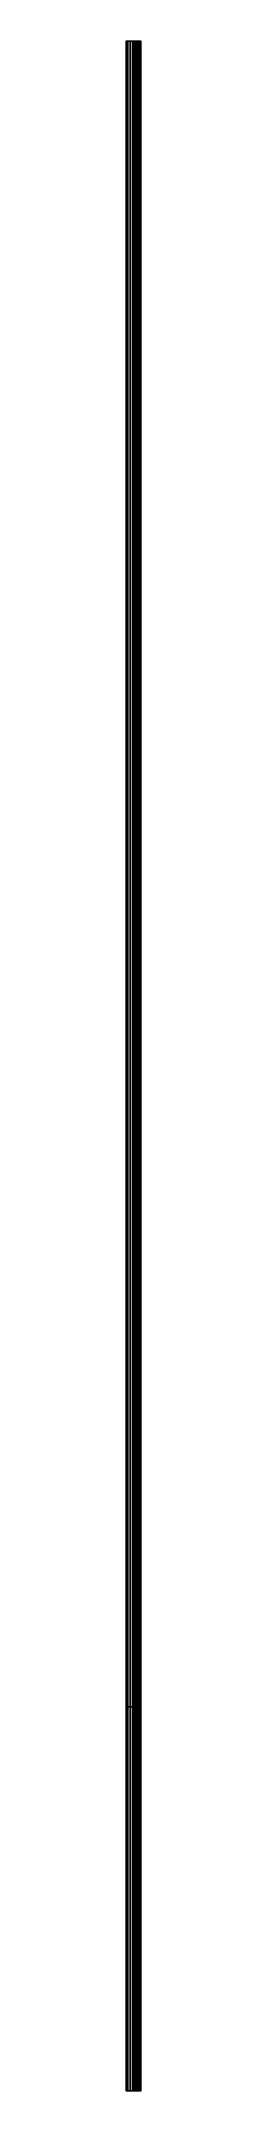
# Model space of a CAD drawing. Extents: x 2801 to 2843, y -1124 to 4876.
import ezdxf

# ---------------------------------------------------------------- set-up
doc = ezdxf.new("R2010")
doc.units = 0
doc.layers.get('0').update_dxf_attribs({"linetype": 'CONTINUOUS'})
doc.layers.add('LAYER1', color=1, linetype='CONTINUOUS')

msp = doc.modelspace()

# ---------------------------------------------------------------- linework, layer by layer
at = {"extrusion": (0, -1, 1e-16)}
msp.add_lwpolyline([(2832.3, 36, -0.414214), (2833.8, 34.5), (2833.8, 27.5, 1), (2836.6, 27.5), (2836.6, 34.5, -0.414214), (2838.1, 36), (2843.2, 36), (2843.2, 35, -0.414214), (2842.2, 34), (2839.2, 34, 0.414214), (2838.2, 33), (2838.2, 27.5, -0.267949), (2836.7, 24.9, 0.267949), (2836.5, 24.5), (2836.5, 19.5, 0.414214), (2838, 18), (2842.2, 18, -0.414214), (2843.2, 17), (2843.2, 1, -1), (2841.3, 1), (2841.3, 12), (2838.7, 13), (2838.7, 14), (2841.3, 14), (2841.3, 16.5), (2823.2, 16.5), (2823.2, 14), (2825.7, 14), (2825.7, 13), (2823.2, 12), (2823.2, 2.9, -1), (2821.3, 2.9), (2821.3, 18), (2821.3, 29.5), (2818.7, 30.5), (2818.7, 31.5), (2821.3, 31.5), (2821.3, 34), (2803.2, 34), (2803.2, 31.5), (2805.7, 31.5), (2805.7, 30.5), (2803.2, 29.5), (2803.2, 19.7, -1), (2801.7, 19.7), (2801.7, 34), (2800.5, 35.2), (2800.5, 38), (2801.7, 38), (2801.7, 36), (2804.2, 36), (2804.7, 35.5), (2819.7, 35.5), (2820.2, 36), (2822.7, 36), (2822.7, 18), (2832.5, 18, 0.414214), (2834, 19.5), (2834, 24.5, 0.267949), (2833.7, 24.9, -0.267949), (2832.2, 27.5), (2832.2, 34), (2831.7, 34, -0.414214), (2830.7, 35), (2830.7, 36)], format="xyb", close=True, dxfattribs=at)
msp.add_lwpolyline([(2832.3, 36, -0.414214), (2833.8, 34.5), (2833.8, 27.5, 1), (2836.6, 27.5), (2836.6, 34.5, -0.414214), (2838.1, 36), (2843.2, 36), (2843.2, 35, -0.414214), (2842.2, 34), (2839.2, 34, 0.414214), (2838.2, 33), (2838.2, 27.5, -0.267949), (2836.7, 24.9, 0.267949), (2836.5, 24.5), (2836.5, 19.5, 0.414214), (2838, 18), (2842.2, 18, -0.414214), (2843.2, 17), (2843.2, 1, -1), (2841.3, 1), (2841.3, 12), (2838.7, 13), (2838.7, 14), (2841.3, 14), (2841.3, 16.5), (2823.2, 16.5), (2823.2, 14), (2825.7, 14), (2825.7, 13), (2823.2, 12), (2823.2, 2.9, -1), (2821.3, 2.9), (2821.3, 18), (2821.3, 29.5), (2818.7, 30.5), (2818.7, 31.5), (2821.3, 31.5), (2821.3, 34), (2803.2, 34), (2803.2, 31.5), (2805.7, 31.5), (2805.7, 30.5), (2803.2, 29.5), (2803.2, 19.7, -1), (2801.7, 19.7), (2801.7, 34), (2800.5, 35.2), (2800.5, 38), (2801.7, 38), (2801.7, 36), (2804.2, 36), (2804.7, 35.5), (2819.7, 35.5), (2820.2, 36), (2822.7, 36), (2822.7, 18), (2832.5, 18, 0.414214), (2834, 19.5), (2834, 24.5, 0.267949), (2833.7, 24.9, -0.267949), (2832.2, 27.5), (2832.2, 34), (2831.7, 34, -0.414214), (2830.7, 35), (2830.7, 36)], format="xyb", close=True, dxfattribs=at)
at = {"layer": 'LAYER1'}
for p, q in [((2833.4, 4876, 35.6), (2831, -1124, 34.3)), ((2833.4, -1124, 35.6), (2833.4, 4876, 35.6)), ((2802, -1124, 19.2), (2801.7, -1124, 19.7))]:
    msp.add_line(p, q, dxfattribs=at)
for points in [[(2800.5, 4876, 35.2), (2801.7, 4876, 34), (2801.7, 4876, 38), (2800.5, 4876, 38)], [(2801.7, -1124, 38), (2800.5, -1124, 38), (2800.5, 4876, 38), (2801.7, 4876, 38)], [(2800.5, 4876, 35.2), (2801.7, 4876, 34), (2801.7, -1124, 26.9), (2801.7, -1124, 34)], [(2800.5, -1124, 35.2), (2800.5, -1124, 38), (2800.5, 4876, 38), (2800.5, 4876, 35.2)], [(2802.4, 4876, 36), (2801.7, 4876, 36), (2801.7, 4876, 19.7), (2802.4, 4876, 19)], [(2801.7, 4876, 36), (2801.7, 4876, 38), (2801.7, -1124, 38), (2801.7, -1124, 36)], [(2804.2, -1124, 36), (2801.7, -1124, 36), (2801.7, 4876, 36), (2804.2, 4876, 36)], [(2801.7, -1124, 34), (2801.7, -1124, 19.7), (2801.7, 4876, 19.7), (2801.7, 4876, 34)], [(2802.4, 4876, 19), (2802, 4876, 19.2), (2801.7, 4876, 19.7), (2802.4, 4876, 19.7)], [(2801.7, 4876, 19.7), (2802, 4876, 19.2), (2802, -1124, 19.2), (2801.7, -1124, 19.7)], [(2802, -1124, 19.2), (2802.1, -1124, 19.1), (2802, 4876, 19.2), (2801.7, 4876, 19.7)], [(2801.7, 4876, 19.7), (2803.1, 4876, 19.7), (2803.2, 4876, 34), (2801.7, 4876, 34)], [(2802, 4876, 19.2), (2802.4, 4876, 19), (2802.4, -1124, 19), (2802.1, -1124, 19.1)], [(2804.2, 4876, 34), (2802.4, 4876, 34), (2802.4, 4876, 36), (2804.2, 4876, 36)], [(2803.2, 4876, 34), (2803.2, 4876, 19.7), (2802.4, 4876, 19), (2802.4, 4876, 34)], [(2802.4, 4876, 19), (2802.4, 4876, 19), (2802.4, 4876, 19.7), (2803.2, 4876, 19.7)], [(2802.4, 4876, 19), (2803, 4876, 19.2), (2803.2, 4876, 19.7), (2802.4, 4876, 19)], [(2802.4, 4876, 19), (2803, 4876, 19.2), (2802.9, -1124, 19.2), (2802.7, -1124, 19.1)], [(2802.4, -1124, 19), (2802.7, -1124, 19.1), (2802.7, 4876, 19.1), (2802.4, 4876, 19)], [(2803.1, 4876, 19.3), (2803.2, 4876, 19.6), (2803.2, 4876, 19.7), (2803.1, 4876, 19.3)], [(2803.2, 4876, 29.5), (2805.7, 4876, 30.5), (2805.7, 4876, 31.5), (2803.2, 4876, 31.5)], [(2803.2, 4876, 31.5), (2805.7, 4876, 31.5), (2805.7, -1124, 31.5), (2803.2, -1124, 31.5)], [(2803.2, -1124, 19.7), (2803.2, -1124, 24.6), (2803.2, 4876, 24.6), (2803.2, 4876, 19.7)], [(2803.2, 4876, 24.6), (2803.2, 4876, 29.5), (2803.2, -1124, 29.5), (2803.2, -1124, 24.6)], [(2821.3, 4876, 34), (2803.2, 4876, 34), (2803.2, -1124, 34), (2821.3, -1124, 34)], [(2803.2, -1124, 29.5), (2805.7, -1124, 30.5), (2803.2, 4876, 29.5), (2805.7, 4876, 30.5)], [(2803.2, -1124, 31.5), (2803.2, -1124, 34), (2803.2, 4876, 34), (2803.2, 4876, 31.5)], [(2803.2, -1124, 34), (2820.2, -1124, 34), (2819.7, 4876, 34), (2804.7, 4876, 34)], [(2804.7, 4876, 35.5), (2804.2, 4876, 36), (2804.2, 4876, 34), (2804.7, 4876, 34)], [(2804.7, -1124, 35.5), (2804.2, -1124, 36), (2804.2, 4876, 36), (2804.7, 4876, 35.5)], [(2804.7, 4876, 34), (2804.2, 4876, 34), (2804.2, 4876, 36), (2804.7, 4876, 35.5)], [(2819.7, 4876, 34), (2819.7, 4876, 35.5), (2804.7, 4876, 35.5), (2804.7, 4876, 34)], [(2804.7, 4876, 35.5), (2812.2, 4876, 35.5), (2812.2, -1124, 35.5), (2804.7, -1124, 35.5)], [(2819.7, 4876, 34), (2819.7, 4876, 35.5), (2804.7, 4876, 35.5), (2804.7, 4876, 34)], [(2805.7, -1124, 30.5), (2805.7, -1124, 31.5), (2805.7, 4876, 31.5), (2805.7, 4876, 30.5)], [(2812.2, -1124, 35.5), (2819.7, -1124, 35.5), (2819.7, 4876, 35.5), (2812.2, 4876, 35.5)], [(2819.7, -1124, 35.5), (2812.2, -1124, 35.5), (2812.2, 4876, 35.5), (2819.7, 4876, 35.5)], [(2821.3, 4876, 29.5), (2821.3, 4876, 31.5), (2818.7, 4876, 31.5), (2818.7, 4876, 30.5)], [(2818.7, 4876, 30.5), (2818.7, 4876, 31.5), (2818.7, -1124, 31.5), (2818.7, -1124, 30.5)], [(2821.3, -1124, 29.5), (2818.7, -1124, 30.5), (2818.7, 4876, 30.5), (2821.3, 4876, 29.5)], [(2818.7, 4876, 31.5), (2821.3, 4876, 31.5), (2821.3, -1124, 31.5), (2818.7, -1124, 31.5)], [(2818.7, 4876, 30.5), (2821.3, 4876, 29.5), (2821.3, 4876, 31.5), (2818.7, 4876, 31.5)], [(2818.7, 4876, 30.5), (2818.7, 4876, 31.5), (2818.7, -1124, 31.5), (2818.7, -1124, 30.5)], [(2821.3, -1124, 29.5), (2818.7, -1124, 30.5), (2818.7, 4876, 30.5), (2821.3, 4876, 29.5)], [(2818.7, 4876, 31.5), (2821.3, 4876, 31.5), (2821.3, -1124, 31.5), (2818.7, -1124, 31.5)], [(2819.7, 4876, 34), (2819.7, 4876, 35.5), (2819.7, -1124, 35.5), (2819.6, -1124, 34)], [(2820.2, 4876, 34), (2819.7, 4876, 34), (2819.7, 4876, 35.5), (2820.2, 4876, 36)], [(2819.7, 4876, 35.5), (2820.2, 4876, 36), (2820.2, -1124, 36), (2819.7, -1124, 35.5)], [(2820.2, 4876, 34), (2819.7, 4876, 34), (2819.7, 4876, 35.5), (2820.2, 4876, 36)], [(2822.7, 4876, 34), (2822.7, 4876, 36), (2820.2, 4876, 36), (2820.2, 4876, 34)], [(2821.3, 4876, 2.6), (2821.2, 4876, 2.9), (2821.4, 4876, 2.9), (2821.3, 4876, 2.6)], [(2821.2, -1124, 2.9), (2821.3, -1124, 10.5), (2821.3, 4876, 10.5), (2821.2, 4876, 3)], [(2821.2, 4876, 2.9), (2823.2, 4876, 2.9), (2823.2, 4876, 10.5), (2821.3, 4876, 10.5)], [(2821.2, -1124, 2.9), (2821.3, -1124, 18), (2821.3, 4876, 18), (2821.2, 4876, 2.9)], [(2821.5, 4876, 2.3), (2821.2, 4876, 2.9), (2821.2, -1124, 2.9), (2821.3, -1124, 2.6)], [(2821.5, 4876, 2.3), (2821.3, 4876, 2.6), (2821.4, 4876, 2.9), (2821.7, 4876, 2.9)], [(2821.3, 4876, 10.5), (2823.2, 4876, 10.5), (2823.2, 4876, 18), (2821.3, 4876, 18)], [(2822.7, 4876, 18), (2821.3, 4876, 18), (2821.3, 4876, 34), (2822.7, 4876, 34)], [(2821.3, -1124, 18), (2821.3, -1124, 29.5), (2821.3, 4876, 29.5), (2821.3, 4876, 18)], [(2821.3, 4876, 18), (2822.7, 4876, 18), (2822.7, 4876, 34), (2821.3, 4876, 34)], [(2821.3, -1124, 2.6), (2821.5, -1124, 2.3), (2821.5, 4876, 2.3), (2821.8, 4876, 2)], [(2821.3, -1124, 31.5), (2821.3, -1124, 34), (2821.3, 4876, 34), (2821.3, 4876, 31.5)], [(2822.8, -1124, 2.2), (2823, -1124, 2.5), (2821.7, 4876, 2.9), (2821.4, 4876, 2.9)], [(2821.8, 4876, 2), (2821.5, 4876, 2.3), (2821.7, 4876, 2.9), (2822.1, 4876, 2.9)], [(2822.7, 4876, 36), (2821.5, 4876, 36), (2821.5, -1124, 36), (2822.7, -1124, 36)], [(2821.5, 4876, 2.3), (2821.8, 4876, 2), (2821.8, -1124, 2), (2822.2, -1124, 2)], [(2822.2, 4876, 2), (2821.8, 4876, 2), (2822.1, 4876, 2.9), (2822.2, 4876, 2.9)], [(2821.8, 4876, 2), (2822.2, 4876, 2), (2822.2, -1124, 2), (2821.8, -1124, 2)], [(2822.3, 4876, 2), (2822.2, 4876, 2), (2822.2, 4876, 2.9), (2822.6, 4876, 2.9)], [(2822.2, -1124, 2), (2822.6, -1124, 2.1), (2822.6, 4876, 2.1), (2822.2, 4876, 2)], [(2822.3, 4876, 2), (2822.3, 4876, 2), (2822.6, 4876, 2.9), (2823.2, 4876, 2.9)], [(2822.3, 4876, 2), (2822.3, 4876, 2), (2823.1, 4876, 2.9), (2823.1, 4876, 2.6)], [(2822.3, 4876, 2), (2822.3, 4876, 2), (2823.1, 4876, 2.6), (2822.6, 4876, 2.1)], [(2822.6, 4876, 2.1), (2822.9, 4876, 2.3), (2822.9, 4876, 2.4), (2822.6, 4876, 2.1)], [(2822.7, -1124, 18), (2822.7, -1124, 36), (2822.7, 4876, 36), (2822.7, 4876, 18)], [(2822.7, -1124, 18), (2832.5, -1124, 18), (2832.5, 4876, 18), (2822.7, 4876, 18)], [(2822.8, -1124, 2.2), (2822.7, -1124, 2.1), (2822.8, 4876, 2.2), (2823, 4876, 2.5)], [(2822.7, -1124, 18), (2822.7, -1124, 36), (2822.7, 4876, 36), (2822.7, 4876, 18)], [(2823.1, 4876, 2.9), (2823, 4876, 2.5), (2823, -1124, 2.5), (2822.8, -1124, 2.2)], [(2822.9, 4876, 2.3), (2823.1, 4876, 2.6), (2822.9, 4876, 2.4), (2822.9, 4876, 2.3)], [(2823.2, 4876, 16.5), (2823.2, 4876, 18), (2832.5, 4876, 18), (2832.2, 4876, 16.5)], [(2841.3, -1124, 16.5), (2823.2, -1124, 16.5), (2823.2, 4876, 16.5), (2841.3, 4876, 16.5)], [(2823.2, 4876, 16.5), (2828.2, 4876, 16.5), (2832.5, -1124, 16.5), (2832.5, -1124, 18)], [(2823.2, 4876, 16.5), (2828.2, 4876, 16.5), (2832.5, -1124, 16.5), (2832.5, -1124, 18)], [(2823.2, 4876, 12), (2825.7, 4876, 13), (2825.7, 4876, 14), (2823.2, 4876, 14)], [(2823.2, 4876, 12), (2824.4, 4876, 12.5), (2824.4, -1124, 12.5), (2825.7, -1124, 13)], [(2824.4, -1124, 12.5), (2823.2, -1124, 12), (2823.2, 4876, 12), (2825.7, 4876, 13)], [(2823.2, 4876, 12), (2823.2, 4876, 10.5), (2823.2, -1124, 10.5), (2823.2, -1124, 12)], [(2823.2, 4876, 10.5), (2823.2, 4876, 7.5), (2823.2, -1124, 7.5), (2823.2, -1124, 10.5)], [(2823.2, -1124, 12), (2823.2, -1124, 2.9), (2823.2, 4876, 2.9), (2823.2, 4876, 10.5)], [(2823.2, 4876, 12), (2823.2, 4876, 2.9), (2823.2, -1124, 2.9), (2823.2, -1124, 12)], [(2825.7, 4876, 14), (2823.2, 4876, 14), (2823.2, -1124, 14), (2825.7, -1124, 14)], [(2841.3, -1124, 16.5), (2823.2, -1124, 16.5), (2823.2, 4876, 16.5), (2841.3, 4876, 16.5)], [(2823.2, 4876, 16.5), (2832.2, 4876, 16.5), (2832.5, 4876, 18), (2823.2, 4876, 18)], [(2823.2, -1124, 14), (2823.2, -1124, 16.5), (2823.2, 4876, 16.5), (2823.2, 4876, 14)], [(2823.2, 4876, 12), (2825.7, 4876, 13), (2825.7, 4876, 14), (2823.2, 4876, 14)], [(2825.7, 4876, 13), (2825.7, 4876, 14), (2825.7, -1124, 14), (2825.7, -1124, 13)], [(2828.2, 4876, 16.5), (2832.2, 4876, 16.5), (2832.2, -1124, 16.5), (2827.3, -1124, 16.5)], [(2830.7, 4876, 36), (2832.3, 4876, 36), (2832.3, -1124, 36), (2830.7, -1124, 36)], [(2830.7, 4876, 36), (2830.7, 4876, 35), (2830.7, -1124, 35), (2830.7, -1124, 36)], [(2830.7, -1124, 35), (2831, -1124, 34.3), (2831, 4876, 34.3), (2830.7, 4876, 35)], [(2830.7, 4876, 36), (2832.3, 4876, 36), (2832.2, 4876, 34), (2831, 4876, 34.3)], [(2830.7, -1124, 36), (2832.3, -1124, 36), (2832.3, 4876, 36), (2831.8, 4876, 36)], [(2830.7, 4876, 36), (2832.3, 4876, 36), (2831.8, -1124, 36), (2830.7, -1124, 36)], [(2831, 4876, 34.3), (2830.7, 4876, 36), (2830.7, 4876, 35), (2831, 4876, 34.3)], [(2830.7, 4876, 35), (2830.7, 4876, 36), (2830.7, -1124, 36), (2830.7, -1124, 35)], [(2830.7, -1124, 35), (2831, -1124, 34.3), (2831, 4876, 34.3), (2830.7, 4876, 35)], [(2831, 4876, 34.3), (2830.7, 4876, 36), (2830.7, 4876, 35), (2831, 4876, 34.3)], [(2830.7, 4876, 36), (2831.8, 4876, 36), (2830.7, -1124, 36), (2831.8, -1124, 36)], [(2832.2, -1124, 34), (2831, -1124, 34.3), (2831, 4876, 34.3), (2832.2, 4876, 34)], [(2832.3, -1124, 36), (2831.8, -1124, 36), (2831.8, 4876, 36), (2832.3, 4876, 36)], [(2832.2, -1124, 30.7), (2832.2, -1124, 34), (2832.2, 4876, 34), (2832.2, 4876, 30.7)], [(2832.6, 4876, 26), (2832.2, 4876, 27.5), (2832.2, -1124, 27.5), (2832.6, -1124, 26)], [(2832.2, -1124, 27.5), (2832.2, -1124, 30.7), (2838.1, 4876, 36), (2840.7, 4876, 36)], [(2832.2, 4876, 27.5), (2832.2, 4876, 34), (2832.2, -1124, 34), (2832.2, -1124, 27.5)], [(2832.6, 4876, 26), (2833.7, 4876, 24.9), (2832.2, -1124, 27.5), (2832.6, -1124, 26)], [(2833.8, 4876, 27.2), (2832.2, 4876, 27.5), (2832.2, 4876, 34), (2833.8, 4876, 34.5)], [(2832.6, 4876, 26), (2833.9, 4876, 24.7), (2833.8, 4876, 27.2), (2832.2, 4876, 27.5)], [(2832.2, 4876, 16.5), (2834.7, 4876, 16.5), (2835.8, 4876, 18.3), (2832.5, 4876, 18)], [(2833.8, 4876, 34.5), (2832.2, 4876, 34), (2832.3, 4876, 36), (2833.8, 4876, 34.5)], [(2832.2, -1124, 27.5), (2832.2, -1124, 34), (2832.2, 4876, 34), (2832.2, 4876, 27.5)], [(2832.6, -1124, 26), (2832.2, -1124, 27.5), (2832.2, 4876, 27.5), (2832.6, 4876, 26)], [(2832.3, 4876, 36), (2833.4, 4876, 35.6), (2833.4, -1124, 35.6), (2832.3, -1124, 36)], [(2832.3, -1124, 36), (2833.4, -1124, 35.6), (2833.4, 4876, 35.6), (2832.3, 4876, 36)], [(2833.5, -1124, 18.4), (2832.5, -1124, 18), (2832.5, 4876, 18), (2833.5, 4876, 18.4)], [(2835.8, 4876, 18.3), (2833.5, 4876, 18.4), (2832.5, 4876, 18), (2835.8, 4876, 18.3)], [(2832.5, 4876, 18), (2833.5, 4876, 18.4), (2833.5, -1124, 18.4), (2832.5, -1124, 18)], [(2834, -1124, 24.5), (2832.6, -1124, 26), (2832.6, 4876, 26), (2833.9, 4876, 24.7)], [(2833.4, 4876, 35.6), (2833.8, 4876, 34.5), (2833.8, -1124, 34.5), (2833.4, -1124, 35.6)], [(2833.4, 4876, 35.6), (2833.8, 4876, 34.5), (2833.8, -1124, 34.5), (2833.4, -1124, 35.6)], [(2833.5, 4876, 18.4), (2834, 4876, 19.5), (2834, -1124, 19.5), (2833.5, -1124, 18.4)], [(2836.5, 4876, 19.5), (2833.5, 4876, 18.4), (2833.5, 4876, 18.4), (2835.8, 4876, 18.3)], [(2836.5, 4876, 19.5), (2834, 4876, 19.5), (2833.5, 4876, 18.4), (2836.5, 4876, 19.5)], [(2833.5, -1124, 18.4), (2834, -1124, 19.5), (2834, 4876, 19.5), (2833.5, 4876, 18.4)], [(2835.2, 4876, 26.1), (2833.8, 4876, 27.2), (2833.8, -1124, 27.2), (2835.2, -1124, 26.1)], [(2833.8, -1124, 27.2), (2833.8, -1124, 34.5), (2833.8, 4876, 34.5), (2833.8, 4876, 27.2)], [(2834, 4876, 24.5), (2835.2, 4876, 24.5), (2835.2, 4876, 26.1), (2833.8, 4876, 27.2)], [(2835.2, -1124, 26.1), (2833.8, -1124, 27.2), (2833.8, 4876, 27.2), (2835.2, 4876, 26.1)], [(2836.5, 4876, 19.5), (2834, 4876, 19.5), (2834, 4876, 24.5), (2836.5, 4876, 24.5)], [(2836.5, 4876, 19.5), (2834, 4876, 19.5), (2834, 4876, 24.5), (2836.5, 4876, 24.5)], [(2834, 4876, 19.5), (2834, 4876, 24.5), (2834, -1124, 24.5), (2834, -1124, 19.5)], [(2836.9, 4876, 18.4), (2836.5, 4876, 19.5), (2834.7, 4876, 16.5), (2835.8, 4876, 16.5)], [(2835.2, -1124, 26.1), (2836.6, -1124, 27.3), (2836.5, 4875.8, 24.5), (2835.2, 4876, 26.1)], [(2836.6, 4876, 27.3), (2836.5, 4876, 24.5), (2835.2, 4876, 24.5), (2835.2, 4876, 26.1)], [(2835.2, 4876, 26.1), (2836.6, 4876, 27.3), (2836.6, -1124, 27.3), (2835.2, -1124, 26.1)], [(2836.9, 4876, 18.4), (2837.4, 4876, 18.2), (2836.4, 4876, 16.5), (2835.8, 4876, 16.5)], [(2836.9, 4876, 18.4), (2835.8, 4876, 18.3), (2836.5, 4876, 19.5), (2836.9, 4876, 18.4)], [(2837.1, 4876, 16.5), (2838, 4876, 18), (2837.4, 4876, 18.2), (2836.4, 4876, 16.5)], [(2836.9, -1124, 18.4), (2836.5, -1124, 19.5), (2836.5, 4876, 19.5), (2836.9, 4876, 18.4)], [(2836.5, -1124, 19.5), (2836.5, -1124, 24.5), (2836.5, 4876, 24.5), (2836.5, 4876, 19.5)], [(2836.5, -1124, 24.5), (2836.5, -1124, 24.7), (2836.5, 4876, 24.7), (2836.5, 4876, 24.5)], [(2836.5, 4876, 24.7), (2836.7, 4876, 24.9), (2836.7, -1124, 24.9), (2836.5, -1124, 24.7)], [(2837.8, 4876, 26), (2836.7, 4876, 24.9), (2836.7, -1124, 24.9), (2836.5, -1124, 24.7)], [(2837.8, 4876, 26), (2836.5, 4876, 24.7), (2836.6, 4876, 27.3), (2838.2, 4876, 27.5)], [(2836.6, -1124, 34.5), (2837, -1124, 35.6), (2837, 4876, 35.6), (2836.6, 4876, 34.5)], [(2836.6, 4876, 31), (2836.6, 4876, 34.5), (2838.2, -1124, 31.5), (2838.2, -1124, 30.2)], [(2836.6, -1124, 31), (2836.6, -1124, 34.5), (2836.6, 4876, 34.5), (2836.6, 4876, 31)], [(2836.6, 4876, 31), (2836.6, 4876, 27.3), (2836.6, -1124, 27.5), (2836.6, -1124, 31)], [(2838.5, 4876, 33.7), (2837, 4876, 35.6), (2836.6, 4876, 34.5), (2838.2, 4876, 33)], [(2836.6, 4876, 27.3), (2838.2, 4876, 27.5), (2838.2, 4876, 33), (2836.6, 4876, 34.5)], [(2836.7, -1124, 24.9), (2837.8, -1124, 26), (2837.8, 4876, 26), (2838.2, 4876, 27.5)], [(2838, -1124, 18), (2836.9, -1124, 18.4), (2836.9, 4876, 18.4), (2838, 4876, 18)], [(2838.1, 4876, 36), (2837, 4876, 35.6), (2837, -1124, 35.6), (2838.1, -1124, 35.9)], [(2837, 4876, 35.6), (2838.1, 4876, 36), (2839.2, -1124, 34), (2838.5, -1124, 33.7)], [(2838.1, -1124, 35.9), (2837, -1124, 35.6), (2837, 4876, 35.6), (2838.1, 4876, 36)], [(2838.5, 4876, 33.7), (2839.3, 4876, 34), (2837.8, 4876, 35.9), (2837, 4876, 35.6)], [(2841.3, 4876, 16.5), (2842.2, 4876, 18), (2838, 4876, 18), (2837.1, 4876, 16.5)], [(2837.8, -1124, 26), (2838.2, -1124, 27.5), (2838.2, 4876, 27.5), (2837.8, 4876, 26)], [(2843.2, 4876, 36), (2839, 4876, 36), (2837.8, 4876, 35.9), (2839.3, 4876, 34)], [(2840.1, -1124, 18), (2838, -1124, 18), (2838, 4876, 18), (2840.1, 4876, 18)], [(2838.1, 4876, 36), (2840.7, 4876, 36), (2842.2, -1124, 34), (2841.4, -1124, 34)], [(2838.1, -1124, 35.9), (2840.7, -1124, 36), (2840.7, 4876, 36), (2838.1, 4876, 35.9)], [(2838.2, 4876, 30.2), (2838.2, 4876, 27.5), (2838.2, -1124, 27.5), (2838.2, -1124, 30.2)], [(2838.2, -1124, 30.2), (2838.2, -1124, 33), (2838.2, 4876, 33), (2838.5, 4876, 33.7)], [(2838.2, -1124, 33), (2838.5, -1124, 33.7), (2838.5, 4876, 33.7), (2839.2, 4876, 34)], [(2841.3, 4876, 14), (2838.7, 4876, 14), (2838.7, -1124, 14), (2841.3, -1124, 14)], [(2838.7, -1124, 14), (2838.7, -1124, 13), (2838.7, 4876, 13), (2838.7, 4876, 14)], [(2838.7, 4876, 13), (2841.3, 4876, 12), (2841.3, 4876, 14), (2838.7, 4876, 14)], [(2841.3, -1124, 12), (2838.7, -1124, 13), (2838.7, 4876, 13), (2841.3, 4876, 12)], [(2841.3, 4876, 14), (2838.7, 4876, 14), (2838.7, -1124, 14), (2841.3, -1124, 14)], [(2838.7, 4876, 13), (2838.7, 4876, 14), (2838.7, -1124, 14), (2838.7, -1124, 13)], [(2841.3, 4876, 12), (2841.3, 4876, 14), (2838.7, 4876, 14), (2838.7, 4876, 13)], [(2840.7, 4876, 34), (2839.2, 4876, 34), (2839.2, -1124, 34), (2840.7, -1124, 34)], [(2843.2, 4876, 36), (2840.7, 4876, 34), (2839.2, 4876, 34), (2842.2, 4876, 34)], [(2840.7, -1124, 34), (2839.2, -1124, 34), (2839.2, 4876, 34), (2840.7, 4876, 34)], [(2840.7, 4876, 34), (2839.3, 4876, 34), (2843.2, 4876, 36), (2840.7, 4876, 34)], [(2842.2, -1124, 18), (2840.1, -1124, 18), (2840.1, 4876, 18), (2842.2, 4876, 18)], [(2841.4, -1124, 34), (2840.7, -1124, 34), (2840.7, 4876, 34), (2841.6, 4876, 34)], [(2840.7, -1124, 36), (2843.2, -1124, 36), (2843.2, 4876, 36), (2840.7, 4876, 36)], [(2843.2, 4876, 17), (2841.3, 4876, 16.5), (2841.3, 4876, 1), (2843.2, 4876, 1)], [(2841.3, 4876, 16.5), (2842.2, 4876, 18), (2842.2, 4876, 16.8), (2842.2, 4876, 18)], [(2841.5, 4876, 0.3), (2841.3, 4876, 0.6), (2841.5, 4876, 1), (2841.8, 4876, 1)], [(2841.3, 4876, 0.6), (2841.3, 4876, 1), (2841.5, 4876, 1), (2841.3, 4876, 0.6)], [(2841.3, 4876, 0.6), (2841.3, -1124, 0.6), (2841.3, -1124, 1)], [(2841.3, -1124, 0.6), (2841.5, -1124, 0.3), (2841.5, 4876, 0.3), (2841.3, 4876, 0.6)], [(2841.3, -1124, 1), (2841.3, -1124, 6.5), (2841.3, 4876, 6.5), (2841.3, 4876, 1)], [(2841.3, -1124, 1), (2841.3, -1124, 6.5), (2841.3, 4876, 6.5), (2841.3, 4876, 1)], [(2841.3, -1124, 6.5), (2841.3, -1124, 12), (2841.3, 4876, 12), (2841.3, 4876, 6.5)], [(2841.3, 4876, 1), (2843.2, 4876, 1), (2843.2, 4876, 17), (2841.3, 4876, 16.5)], [(2841.3, 4876, 1), (2843.2, 4876, 1), (2843.2, 4876, 17), (2841.3, 4876, 16.5)], [(2841.3, -1124, 1), (2841.3, -1124, 12), (2841.3, 4876, 12), (2841.3, 4876, 1)], [(2841.3, 4876, 14), (2841.3, 4876, 16.5), (2841.3, -1124, 16.5), (2841.3, -1124, 14)], [(2841.6, 4876, 34), (2842.2, 4876, 34), (2842.2, -1124, 34), (2841.4, -1124, 34)], [(2841.8, 4876, 0.1), (2841.5, 4876, 0.3), (2841.8, 4876, 1), (2842.2, 4876, 1)], [(2842.9, -1124, 0.3), (2843.1, -1124, 0.6), (2841.8, 4876, 1), (2841.5, 4876, 1)], [(2841.5, 4876, 0.3), (2841.8, 4876, 0.1), (2841.8, -1124, 0.1), (2842.2, -1124, 0)], [(2841.8, 4876, 0.1), (2842.2, 4876), (2842.2, -1124, 0), (2841.8, -1124, 0.1)], [(2842.9, -1124, 17.7), (2842.2, -1124, 18), (2842.2, 4876, 18), (2842.9, 4876, 17.7)], [(2843.2, 4876, 17), (2842.7, 4876, 16.9), (2842.2, 4876, 16.7), (2843.2, 4876, 17)], [(2843.2, 4876, 17), (2842.9, 4876, 17.7), (2842.2, 4876, 16.7), (2843.2, 4876, 17)], [(2842.9, 4876, 17.7), (2842.2, 4876, 18), (2842.2, 4876, 16.7), (2842.9, 4876, 17.7)], [(2842.2, -1124, 34), (2842.9, -1124, 34.3), (2842.9, 4876, 34.3), (2842.2, 4876, 34)], [(2842.3, 4876, 0), (2842.2, 4876, 0), (2842.2, 4876, 1), (2842.7, 4876, 1)], [(2842.2, 4876, 34), (2842.9, 4876, 34.3), (2843.2, 4876, 35), (2843.2, 4876, 36)], [(2842.9, -1124, 34.3), (2842.2, -1124, 34), (2842.2, 4876, 34), (2842.9, 4876, 34.3)], [(2842.3, 4876, 0), (2842.3, 4876, 0), (2842.7, 4876, 1), (2843.2, 4876, 1)], [(2842.3, 4876, 0), (2842.3, 4876, 0), (2843.2, 4876, 1), (2843.1, 4876, 0.6)], [(2842.3, 4876, 0), (2842.3, 4876, 0), (2843.1, 4876, 0.6), (2842.7, 4876, 0.1)], [(2842.7, 4876, 0.1), (2842.9, 4876, 0.3), (2843, 4876, 0.4), (2842.7, 4876, 0.1)], [(2842.9, -1124, 0.3), (2842.7, -1124, 0.1), (2842.9, 4876, 0.3), (2843.1, 4876, 0.6)], [(2843.2, -1124, 17), (2842.9, -1124, 17.7), (2842.9, 4876, 17.7), (2843.2, 4876, 17)], [(2842.9, 4876, 34.3), (2843.2, 4876, 35), (2843.2, -1124, 35), (2842.9, -1124, 34.3)], [(2842.9, 4876, 0.3), (2843.1, 4876, 0.6), (2843, 4876, 0.4), (2842.9, 4876, 0.3)], [(2843.2, 4876, 1), (2843.1, 4876, 0.6), (2843.1, -1124, 0.6), (2842.9, -1124, 0.3)], [(2843.1, 4876, 0.6), (2842.9, 4876, 0.3), (2842.9, -1124, 0.3), (2843.1, -1124, 0.6)], [(2842.9, 4876, 17.7), (2843.2, 4876, 17), (2843.2, -1124, 17), (2842.9, -1124, 17.7)], [(2843.1, 4876, 0.6), (2843.2, 4876, 1), (2843.2, 4876, 0.9), (2843.1, 4876, 0.6)], [(2843.2, 4876, 9), (2843.2, 4876, 12), (2843.2, -1124, 12), (2843.2, -1124, 9)], [(2843.2, 4876, 12), (2843.2, 4876, 17), (2843.2, -1124, 14.7), (2843.2, -1124, 12)], [(2843.2, -1124, 14.7), (2843.2, -1124, 17), (2843.2, 4876, 17), (2843.2, 4876, 12)], [(2843.2, -1124, 35), (2843.2, -1124, 35.5), (2843.2, 4876, 35.5), (2843.2, 4876, 35)], [(2843.2, 4876, 35.5), (2843.2, 4876, 36), (2843.2, -1124, 36), (2843.2, -1124, 35.5)], [(2843.2, 4876, 17), (2843.2, 4876, 1), (2843.2, -1124, 1), (2843.2, -1124, 14.7)], [(2843.2, 4876, 1), (2843.2, 4876, 17), (2843.2, -1124, 17), (2843.2, -1124, 1)], [(2801.7, -1124, 36), (2801.7, -1124, 38), (2800.5, -1124, 38), (2800.5, -1124, 36.6)], [(2800.5, -1124, 35.2), (2800.5, -1124, 36.6), (2801.7, -1124, 36), (2801.7, -1124, 34)], [(2801.7, -1124, 36), (2803, -1124, 36), (2803.2, -1124, 34), (2801.7, -1124, 34)], [(2801.7, -1124, 34), (2803.2, -1124, 34), (2803.2, -1124, 19.7), (2801.7, -1124, 19.7)], [(2802.4, -1124, 19), (2802.1, -1124, 19.1), (2801.7, -1124, 19.7), (2802.2, -1124, 19.7)], [(2803.2, -1124, 19.7), (2801.7, -1124, 19.7), (2801.7, -1124, 34), (2803.2, -1124, 34)], [(2802.5, -1124, 19), (2802.4, -1124, 19), (2802.2, -1124, 19.7), (2802.6, -1124, 19.7)], [(2802.5, -1124, 19), (2802.5, -1124, 19), (2802.6, -1124, 19.7), (2803.2, -1124, 19.7)], [(2802.5, -1124, 19), (2802.9, -1124, 19.2), (2803.2, -1124, 19.7), (2802.5, -1124, 19)], [(2802.5, -1124, 19), (2802.8, -1124, 19.1), (2802.7, -1124, 19.1), (2802.5, -1124, 19)], [(2802.7, -1124, 19.1), (2802.9, -1124, 19.2), (2802.8, -1124, 19.1), (2802.7, -1124, 19.1)], [(2802.9, -1124, 19.2), (2803, -1124, 19.3), (2803.2, -1124, 19.7), (2802.9, -1124, 19.2)], [(2804.2, -1124, 34), (2804.2, -1124, 36), (2803, -1124, 36), (2803.2, -1124, 34)], [(2803, -1124, 19.3), (2803.2, -1124, 19.7), (2803, -1124, 19.3), (2803.2, -1124, 19.7)], [(2803, -1124, 19.3), (2803.1, -1124, 19.6), (2803.2, -1124, 19.7), (2803, -1124, 19.3)], [(2803.2, -1124, 29.5), (2803.2, -1124, 31.5), (2805.7, -1124, 31.5), (2805.7, -1124, 30.5)], [(2803.2, -1124, 29.5), (2803.2, -1124, 31.5), (2805.7, -1124, 31.5), (2805.7, -1124, 30.5)], [(2804.2, -1124, 36), (2804.7, -1124, 35.5), (2804.6, -1124, 34), (2804.2, -1124, 34)], [(2812.2, -1124, 34), (2812.2, -1124, 35.5), (2804.7, -1124, 35.5), (2804.6, -1124, 34)], [(2819.6, -1124, 34), (2819.7, -1124, 35.5), (2812.2, -1124, 35.5), (2812.2, -1124, 34)], [(2812.2, -1124, 34), (2812.2, -1124, 35.5), (2819.7, -1124, 35.5), (2819.6, -1124, 34)], [(2821.3, -1124, 29.5), (2821.3, -1124, 31.5), (2818.7, -1124, 31.5), (2818.7, -1124, 30.5)], [(2821.3, -1124, 29.5), (2818.7, -1124, 30.5), (2818.7, -1124, 31.5), (2821.3, -1124, 31.5)], [(2819.7, -1124, 35.5), (2820.2, -1124, 36), (2820.2, -1124, 34), (2819.6, -1124, 34)], [(2820.2, -1124, 34), (2819.6, -1124, 34), (2819.7, -1124, 35.5), (2820.2, -1124, 36)], [(2820.2, -1124, 34), (2820.2, -1124, 36), (2822.7, -1124, 36), (2822.7, -1124, 34)], [(2821.3, -1124, 2.6), (2821.2, -1124, 2.9), (2821.4, -1124, 2.9), (2821.3, -1124, 2.6)], [(2823.2, -1124, 2.9), (2823.2, -1124, 16.5), (2821.3, -1124, 16.5), (2821.2, -1124, 3)], [(2821.5, -1124, 2.3), (2821.3, -1124, 2.6), (2821.4, -1124, 2.9), (2821.7, -1124, 2.9)], [(2821.3, -1124, 16.5), (2821.3, -1124, 18), (2832.5, -1124, 18), (2832.5, -1124, 16.5)], [(2822.7, -1124, 18), (2821.3, -1124, 18), (2821.3, -1124, 34), (2822.7, -1124, 34)], [(2821.3, -1124, 18), (2821.3, -1124, 16.5), (2821.3, -1124, 18), (2832.5, -1124, 18)], [(2822.7, -1124, 18), (2821.3, -1124, 18), (2821.3, -1124, 34), (2822.7, -1124, 34)], [(2821.8, -1124, 2), (2821.5, -1124, 2.3), (2821.7, -1124, 2.9), (2822.1, -1124, 2.9)], [(2822.2, -1124, 2), (2821.8, -1124, 2), (2822.1, -1124, 2.9), (2822.2, -1124, 2.9)], [(2822.3, -1124, 2), (2822.2, -1124, 2), (2822.2, -1124, 2.9), (2822.6, -1124, 2.9)], [(2822.3, -1124, 2), (2822.3, -1124, 2), (2822.6, -1124, 2.9), (2823.2, -1124, 2.9)], [(2822.3, -1124, 2), (2822.3, -1124, 2), (2823.1, -1124, 2.9), (2823.1, -1124, 2.6)], [(2822.3, -1124, 2), (2822.3, -1124, 2), (2823.1, -1124, 2.6), (2822.6, -1124, 2.1)], [(2822.6, -1124, 2.1), (2822.9, -1124, 2.3), (2822.9, -1124, 2.4), (2822.6, -1124, 2.1)], [(2822.9, -1124, 2.3), (2823.1, -1124, 2.6), (2822.9, -1124, 2.4), (2822.9, -1124, 2.3)], [(2825.7, -1124, 13), (2825.7, -1124, 14), (2823.2, -1124, 14), (2823.2, -1124, 12)], [(2830.7, -1124, 36), (2832.3, -1124, 36), (2832.2, -1124, 34), (2831, -1124, 34.3)], [(2831, -1124, 34.3), (2830.7, -1124, 35), (2830.7, -1124, 36), (2831, -1124, 34.3)], [(2833.8, -1124, 27.2), (2832.2, -1124, 27.5), (2832.2, -1124, 34), (2833.8, -1124, 34.5)], [(2834, -1124, 24.5), (2832.6, -1124, 26), (2832.2, -1124, 27.5), (2833.8, -1124, 27.2)], [(2833.8, -1124, 34.5), (2833.4, -1124, 35.6), (2832.3, -1124, 36), (2832.2, -1124, 34)], [(2832.5, -1124, 18), (2833.5, -1124, 18.4), (2833.5, -1124, 16.5), (2832.5, -1124, 16.5)], [(2833.5, -1124, 16.5), (2838.2, -1124, 16.5), (2838.2, -1124, 18), (2833.5, -1124, 18.4)], [(2836.5, -1124, 19.5), (2833.5, -1124, 18.4), (2833.5, -1124, 18.4), (2835.1, -1124, 18.3)], [(2833.5, -1124, 18.4), (2834, -1124, 19.5), (2836.5, -1124, 19.5), (2833.5, -1124, 18.4)], [(2834, -1124, 24.5), (2835.2, -1124, 24.5), (2835.2, -1124, 26.1), (2833.8, -1124, 27.2)], [(2836.5, -1124, 19.5), (2834, -1124, 19.5), (2834, -1124, 24.5), (2836.5, -1124, 24.5)], [(2836.9, -1124, 18.1), (2835.1, -1124, 18.3), (2836.5, -1124, 19.5), (2836.9, -1124, 18.1)], [(2836.6, -1124, 27.3), (2836.5, -1124, 24.5), (2835.2, -1124, 24.5), (2835.2, -1124, 26.1)], [(2836.9, -1124, 18.1), (2836.5, -1124, 19.5), (2836.9, -1124, 18.4), (2836.9, -1124, 18.1)], [(2836.5, -1124, 24.6), (2836.6, -1124, 27.3), (2837.8, -1124, 26), (2836.5, -1124, 24.6)], [(2836.6, -1124, 27.3), (2838.2, -1124, 27.5), (2838.2, -1124, 33), (2836.6, -1124, 34.5)], [(2838.5, -1124, 33.7), (2837, -1124, 35.6), (2836.6, -1124, 34.5), (2838.2, -1124, 33)], [(2838.2, -1124, 27.5), (2836.6, -1124, 27.3), (2837.8, -1124, 26), (2838.2, -1124, 27.5)], [(2838, -1124, 18), (2836.9, -1124, 18.4), (2836.9, -1124, 18.1), (2838, -1124, 18)], [(2839.2, -1124, 34), (2838.1, -1124, 35.9), (2837, -1124, 35.6), (2838.5, -1124, 33.7)], [(2843.2, -1124, 36), (2839, -1124, 36), (2838.1, -1124, 35.9), (2839.2, -1124, 34)], [(2838.2, -1124, 18), (2838.2, -1124, 16.5), (2841.3, -1124, 16.5), (2841.9, -1124, 18)], [(2838.7, -1124, 14), (2838.7, -1124, 13), (2841.3, -1124, 12), (2841.3, -1124, 14)], [(2843.2, -1124, 36), (2840.7, -1124, 34), (2839.2, -1124, 34), (2842.2, -1124, 34)], [(2842.2, -1124, 34), (2840.7, -1124, 34), (2843.2, -1124, 36), (2842.2, -1124, 34)], [(2841.5, -1124, 0.3), (2841.3, -1124, 0.6), (2841.5, -1124, 1), (2841.8, -1124, 1)], [(2841.3, -1124, 0.6), (2841.3, -1124, 1), (2841.5, -1124, 1), (2841.3, -1124, 0.6)], [(2843.2, -1124, 1), (2841.3, -1124, 1), (2841.3, -1124, 12), (2843.2, -1124, 12)], [(2843.2, -1124, 12), (2843.2, -1124, 17), (2841.3, -1124, 16.5), (2841.3, -1124, 12)], [(2841.3, -1124, 16.5), (2841.9, -1124, 18), (2842.9, -1124, 17.7), (2843.2, -1124, 17)], [(2841.8, -1124, 0.1), (2841.5, -1124, 0.3), (2841.8, -1124, 1), (2842.2, -1124, 1)], [(2841.9, -1124, 18), (2842.2, -1124, 18), (2842.9, -1124, 17.7), (2841.9, -1124, 18)], [(2842.3, -1124, 0), (2842.2, -1124, 0), (2842.2, -1124, 1), (2842.7, -1124, 1)], [(2842.2, -1124, 34), (2842.2, -1124, 34), (2843.2, -1124, 36), (2842.2, -1124, 34)], [(2842.2, -1124, 34), (2842.9, -1124, 34.3), (2843.2, -1124, 35), (2843.2, -1124, 36)], [(2842.3, -1124, 0), (2842.3, -1124, 0), (2842.7, -1124, 1), (2843.2, -1124, 1)], [(2842.3, -1124, 0), (2842.3, -1124, 0), (2843.2, -1124, 1), (2843.1, -1124, 0.6)], [(2842.3, -1124, 0), (2842.3, -1124, 0), (2843.1, -1124, 0.6), (2842.7, -1124, 0.1)], [(2842.7, -1124, 0.1), (2842.9, -1124, 0.3), (2843, -1124, 0.4), (2842.7, -1124, 0.1)], [(2842.9, -1124, 0.3), (2843.1, -1124, 0.6), (2843, -1124, 0.4), (2842.9, -1124, 0.3)]]:
    msp.add_3dface(points, dxfattribs=at)

doc.saveas('drawing.dxf')
